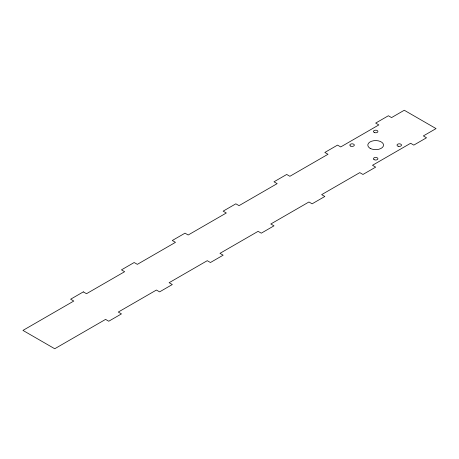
<?xml version="1.0" encoding="UTF-8"?>
<svg xmlns="http://www.w3.org/2000/svg" width="459" height="459" viewBox="0 0 459 459"><rect width="100%" height="100%" fill="white"/><g stroke="black" fill="none" stroke-linecap="round" stroke-linejoin="round"><path stroke-width="0.69" d="M83.326 291.878L70.617 299.216L73.79 301.047L22.95 330.405L54.73 348.748L105.57 319.395L108.749 321.231L121.463 313.893L118.284 312.057L156.416 290.042L159.594 291.878L172.303 284.54L169.124 282.704L207.256 260.689L210.434 262.525L223.149 255.187L219.97 253.351L258.101 231.336L261.28 233.172L273.989 225.834L270.81 223.998L308.941 201.983L312.12 203.819L324.834 196.475L321.656 194.645L359.787 172.63L362.966 174.46L375.674 167.122L372.496 165.292L410.627 143.271L413.806 145.107L426.514 137.769L423.341 135.933L436.05 128.595L404.27 110.252L391.561 117.59L388.383 115.754L375.674 123.092L378.847 124.928L340.716 146.943L337.537 145.107L324.829 152.445L328.007 154.281L289.876 176.296L286.697 174.46L273.989 181.798L277.161 183.634L239.03 205.649L235.851 203.813L223.143 211.151L226.321 212.987L188.19 235.002L185.011 233.166L172.303 240.505L175.476 242.341L137.344 264.355L134.166 262.525L121.457 269.863L124.636 271.694L86.504 293.708L83.326 291.878M350.492 146.025A2.249 1.297 0 0 0 354.25 145.446A2.249 1.297 0 0 0 351.496 143.856A2.249 1.297 0 0 0 350.492 146.025M398.142 146.232A2.249 1.297 0 0 0 401.51 145.107A2.249 1.297 0 0 0 398.142 143.983A2.249 1.297 0 0 0 398.142 146.232M370.115 148.32A7.866 4.538 0 0 0 383.271 146.283A7.866 4.538 0 0 0 373.637 140.724A7.866 4.538 0 0 0 370.115 148.32M374.55 132.611A2.249 1.297 0 0 0 377.918 131.486A2.249 1.297 0 0 0 374.55 130.362A2.249 1.297 0 0 0 374.55 132.611M374.085 159.646A2.249 1.297 0 0 0 377.843 159.066A2.249 1.297 0 0 0 375.089 157.477A2.249 1.297 0 0 0 374.085 159.646"/></g></svg>
